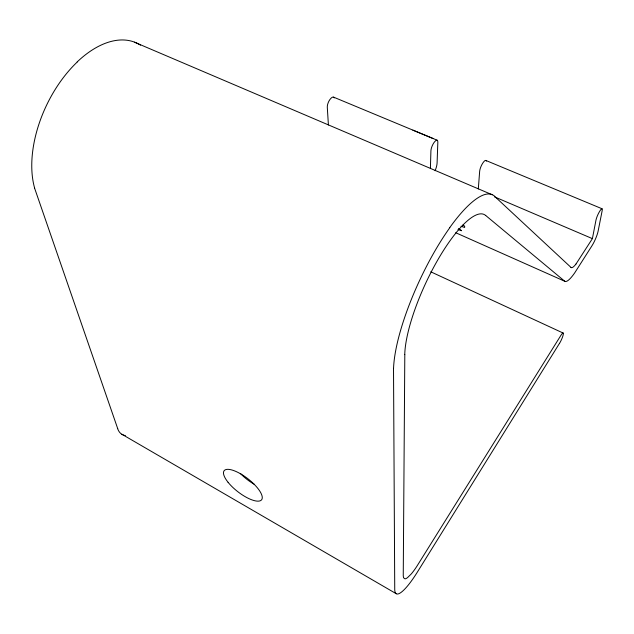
<?xml version="1.0" encoding="UTF-8"?>
<svg xmlns="http://www.w3.org/2000/svg" width="634" height="634" viewBox="0 0 634 634"><rect width="100%" height="100%" fill="white"/><g stroke="black" fill="none" stroke-linecap="round" stroke-linejoin="round"><path stroke-width="0.95" d="M404.809 354.406L403.248 575.712L403.525 577.756L404.991 578.85A29.259 5.928 -62.8 0 0 407.638 577.526L411.149 574.071A29.806 6.031 -62.8 0 0 416.593 566.717L560.924 335.331A7.045 1.268 -65.2 0 1 563.277 334.451A7.045 1.268 -65.2 0 1 559.465 343.469M393.516 368.354L394.736 589.335A46.995 9.518 -62.8 0 0 412.259 579.801A47.415 9.605 -62.8 0 0 417.766 571.464L559.481 343.366M430.391 168.486L430.914 150.876A6.625 2.187 -67.1 0 1 433.775 142.927A11.079 3.653 -67.1 0 1 434.734 141.667A6.625 2.187 -67.1 0 1 437.832 142.254L437.095 162.906A10.833 3.527 -66.7 0 1 435.106 170.712M478.313 188.924L479.653 171.362A6.736 1.95 -66.9 0 1 482.64 163.318A11.261 3.249 -66.8 0 1 484.122 161.353A6.736 1.95 -66.9 0 1 486.31 161.131M575.973 264.053L592.394 238.63L595.952 220.252A7.006 1.339 -66.3 0 1 599.796 211.114A11.713 2.235 -66.3 0 1 600.144 210.583A6.998 1.339 -66.3 0 1 602.165 210.678L598.124 231.125A11.444 2.156 -66.1 0 1 591.982 245.746L574.737 272.818A38.817 7.576 -66 0 1 564.625 281.147L485.707 215.489M460.981 226.243L464.651 227.463L464.659 226.179A7.782 0.475 24.9 0 0 462.82 225.094M412.845 130.136L437.183 140.217M602.062 208.768L485.874 160.465M333.627 97.16L432.967 138.474M134.456 42.185L492.238 194.765M494.552 196.865L592.394 238.63M455.727 232.733L565.045 281.385M430.787 271.812L563.23 333.088M121.831 434.227L396.163 593.67M458.548 228.446L461.346 230.451A7.22 0.404 24.9 0 1 457.994 229.421M494.583 196.318L570.98 267.397M117.726 428.679L34.585 188.139M328.404 124.977L327.295 107.312A6.388 2.671 -67.7 0 1 329.878 99.586A10.683 4.446 -67.6 0 1 331.495 97.81A6.388 2.663 -67.7 0 1 334.3 97.905M125.35 435.463A42.526 18.632 -59.4 0 1 124.399 435.304M123.487 435.043A42.526 18.632 -59.4 0 1 117.694 428.711M34.632 188.1A95.179 55.023 -64.7 0 1 77.229 62.021M404.754 354.39A87.024 23.926 -65 0 1 438.506 258.664A87.024 23.926 -65 0 1 485.699 215.512M77.19 61.91A95.409 55.15 -64.7 0 1 140.494 45.157M575.973 264.045A23.68 4.62 -66 0 1 570.965 267.429M393.555 368.299A108.319 29.814 -65 0 1 449.799 227.701M449.799 227.551A108.81 29.949 -65 0 1 494.615 196.247M254.313 484.321A23.537 8.4 37.8 0 1 240.326 473.408M228.082 482.308A23.712 8.202 37.8 0 0 261.129 500.266A23.712 8.202 37.8 0 0 239.39 473.162A23.712 8.202 37.8 0 0 228.082 482.308"/></g></svg>
